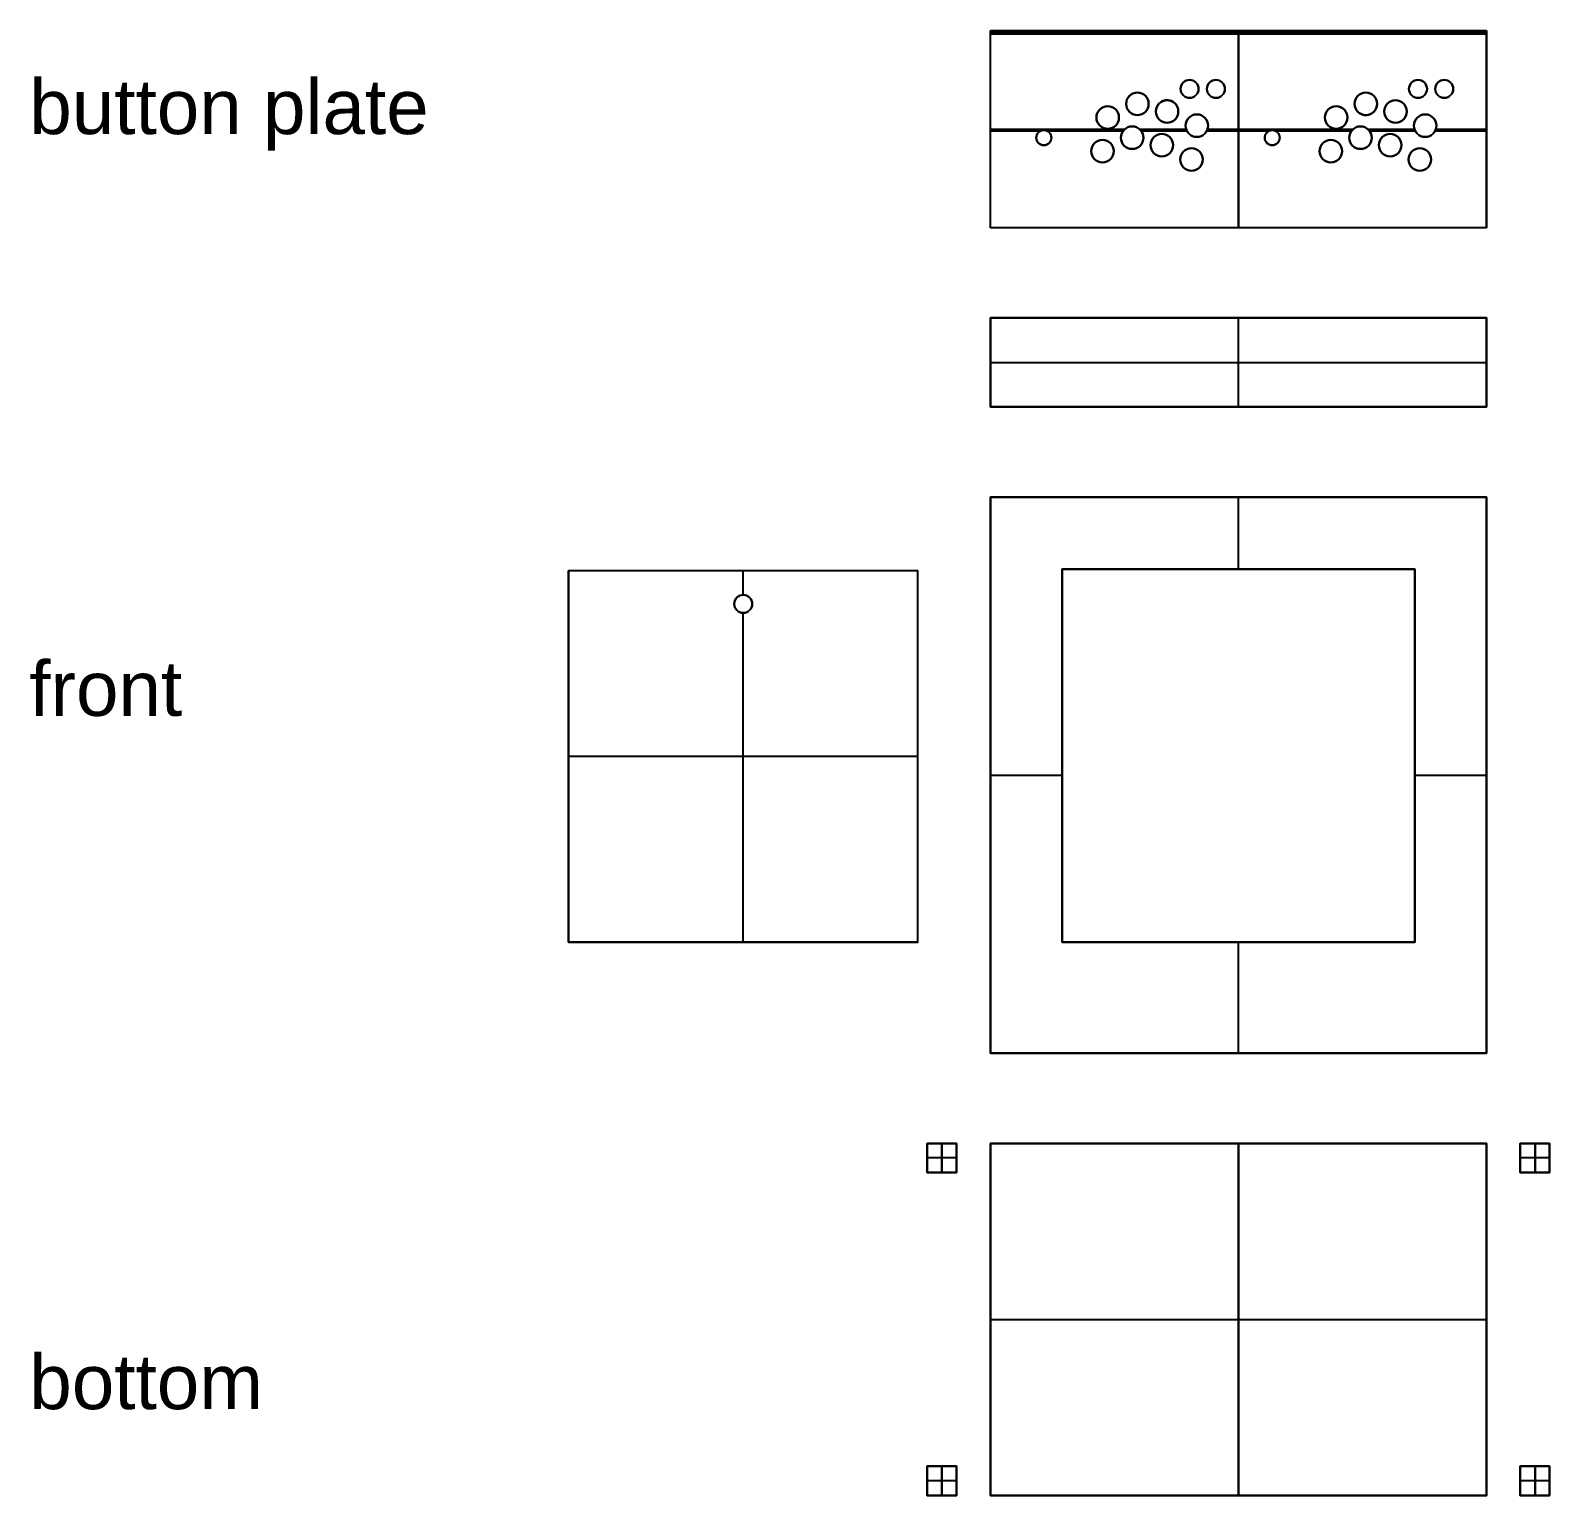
# Model space of a CAD drawing. Header units: inches. Extents: x -39 to 1364, y -34 to 172.
# Drawn here: x 412.6 to 508.1, y -2 to 90.1 of the extents above; entities that cross this region are included whole.
import ezdxf

# ---------------------------------------------------------------- set-up
doc = ezdxf.new("R2010")
doc.units = ezdxf.units.IN
doc.header["$MEASUREMENT"] = 0
doc.layers.get('0').update_dxf_attribs({"true_color": 0x000000})
doc.styles.add('Default', font='arial.ttf')

# ---------------------------------------------------------------- blocks, each defined once
blk = doc.blocks.new('Frontleftfoot')
at = {"color": 0, "linetype": 'ByBlock', "lineweight": -2}
for p, q in [((-1.49, -4.45, -9.21), (-1.49, -0.55, -9.21)), ((2.42, -0.55, -9.21), (-1.49, -0.55, -9.21)), ((0.46, -4.45, -7.26), (0.46, -0.55, -7.26)), ((0.46, -4.45, -11.16), (0.46, -0.55, -11.16)), ((0.46, -0.55, -11.16), (0.46, -0.55, -7.26)), ((2.42, -4.45, -9.21), (2.42, -0.55, -9.21)), ((2.42, -2.5, -7.26), (-1.49, -2.5, -7.26)), ((2.42, -2.5, -11.16), (-1.49, -2.5, -11.16)), ((-1.49, -2.5, -7.26), (-1.49, -2.5, -11.16)), ((2.42, -2.5, -11.16), (2.42, -2.5, -7.26)), ((2.42, -4.45, -9.21), (-1.49, -4.45, -9.21)), ((0.46, -4.45, -7.26), (0.46, -4.45, -11.16))]:
    blk.add_line(p, q, dxfattribs=at)
for points in [[(2.42, -0.55, -7.26), (-1.49, -0.55, -7.26)], [(-1.49, -0.55, -7.26), (-1.49, -4.45, -7.26)], [(2.42, -0.55, -11.16), (-1.49, -0.55, -11.16)], [(-1.49, -0.55, -11.16), (-1.49, -4.45, -11.16)], [(-1.49, -0.55, -11.16), (-1.49, -0.55, -7.26)], [(2.42, -4.45, -7.26), (2.42, -0.55, -7.26)], [(2.42, -4.45, -11.16), (2.42, -0.55, -11.16)], [(2.42, -0.55, -7.26), (2.42, -0.55, -11.16)], [(-1.49, -4.45, -7.26), (2.42, -4.45, -7.26)], [(-1.49, -4.45, -11.16), (2.42, -4.45, -11.16)], [(-1.49, -4.45, -11.16), (-1.49, -4.45, -7.26)], [(2.42, -4.45, -11.16), (2.42, -4.45, -7.26)]]:
    blk.add_open_spline(points, degree=1, dxfattribs=at)
blk = doc.blocks.new('Backleftfoot')
at = {"color": 0, "linetype": 'ByBlock', "lineweight": -2}
for p, q in [((-1.49, -4.45, -52.18), (-1.49, -0.55, -52.18)), ((2.42, -0.55, -52.18), (-1.49, -0.55, -52.18)), ((0.46, -4.45, -50.23), (0.46, -0.55, -50.23)), ((0.46, -4.45, -54.13), (0.46, -0.55, -54.13)), ((0.46, -0.55, -54.13), (0.46, -0.55, -50.23)), ((2.42, -4.45, -52.18), (2.42, -0.55, -52.18)), ((2.42, -2.5, -50.23), (-1.49, -2.5, -50.23)), ((2.42, -2.5, -54.13), (-1.49, -2.5, -54.13)), ((-1.49, -2.5, -50.23), (-1.49, -2.5, -54.13)), ((2.42, -2.5, -54.13), (2.42, -2.5, -50.23)), ((2.42, -4.45, -52.18), (-1.49, -4.45, -52.18)), ((0.46, -4.45, -50.23), (0.46, -4.45, -54.13))]:
    blk.add_line(p, q, dxfattribs=at)
for points in [[(2.42, -0.55, -50.23), (-1.49, -0.55, -50.23)], [(-1.49, -0.55, -50.23), (-1.49, -4.45, -50.23)], [(2.42, -0.55, -54.13), (-1.49, -0.55, -54.13)], [(-1.49, -0.55, -54.13), (-1.49, -4.45, -54.13)], [(-1.49, -0.55, -54.13), (-1.49, -0.55, -50.23)], [(2.42, -4.45, -50.23), (2.42, -0.55, -50.23)], [(2.42, -4.45, -54.13), (2.42, -0.55, -54.13)], [(2.42, -0.55, -50.23), (2.42, -0.55, -54.13)], [(-1.49, -4.45, -50.23), (2.42, -4.45, -50.23)], [(-1.49, -4.45, -54.13), (2.42, -4.45, -54.13)], [(-1.49, -4.45, -50.23), (-1.49, -4.45, -54.13)], [(2.42, -4.45, -54.13), (2.42, -4.45, -50.23)]]:
    blk.add_open_spline(points, degree=1, dxfattribs=at)
blk = doc.blocks.new('Frontrightfoot')
at = {"color": 0, "linetype": 'ByBlock', "lineweight": -2}
for p, q in [((60.62, -4.45, -9.21), (60.62, -0.55, -9.21)), ((64.53, -0.55, -9.21), (60.62, -0.55, -9.21)), ((62.58, -4.45, -7.26), (62.58, -0.55, -7.26)), ((62.58, -4.45, -11.16), (62.58, -0.55, -11.16)), ((62.58, -0.55, -11.16), (62.58, -0.55, -7.26)), ((64.53, -4.45, -9.21), (64.53, -0.55, -9.21)), ((64.53, -2.5, -7.26), (60.62, -2.5, -7.26)), ((64.53, -2.5, -11.16), (60.62, -2.5, -11.16)), ((60.62, -2.5, -7.26), (60.62, -2.5, -11.16)), ((64.53, -2.5, -11.16), (64.53, -2.5, -7.26)), ((64.53, -4.45, -9.21), (60.62, -4.45, -9.21)), ((62.58, -4.45, -7.26), (62.58, -4.45, -11.16))]:
    blk.add_line(p, q, dxfattribs=at)
for points in [[(64.53, -0.55, -7.26), (60.62, -0.55, -7.26)], [(60.62, -0.55, -7.26), (60.62, -4.45, -7.26)], [(64.53, -0.55, -11.16), (60.62, -0.55, -11.16)], [(60.62, -0.55, -11.16), (60.62, -4.45, -11.16)], [(60.62, -0.55, -11.16), (60.62, -0.55, -7.26)], [(64.53, -4.45, -7.26), (64.53, -0.55, -7.26)], [(64.53, -4.45, -11.16), (64.53, -0.55, -11.16)], [(64.53, -0.55, -7.26), (64.53, -0.55, -11.16)], [(60.62, -4.45, -7.26), (64.53, -4.45, -7.26)], [(60.62, -4.45, -11.16), (64.53, -4.45, -11.16)], [(60.62, -4.45, -11.16), (60.62, -4.45, -7.26)], [(64.53, -4.45, -11.16), (64.53, -4.45, -7.26)]]:
    blk.add_open_spline(points, degree=1, dxfattribs=at)
blk = doc.blocks.new('Backrightfoot')
at = {"color": 0, "linetype": 'ByBlock', "lineweight": -2}
for p, q in [((60.62, -4.45, -52.18), (60.62, -0.55, -52.18)), ((64.53, -0.55, -52.18), (60.62, -0.55, -52.18)), ((62.58, -4.45, -50.23), (62.58, -0.55, -50.23)), ((62.58, -4.45, -54.13), (62.58, -0.55, -54.13)), ((62.58, -0.55, -54.13), (62.58, -0.55, -50.23)), ((64.53, -4.45, -52.18), (64.53, -0.55, -52.18)), ((64.53, -2.5, -50.23), (60.62, -2.5, -50.23)), ((64.53, -2.5, -54.13), (60.62, -2.5, -54.13)), ((60.62, -2.5, -50.23), (60.62, -2.5, -54.13)), ((64.53, -2.5, -54.13), (64.53, -2.5, -50.23)), ((64.53, -4.45, -52.18), (60.62, -4.45, -52.18)), ((62.58, -4.45, -50.23), (62.58, -4.45, -54.13))]:
    blk.add_line(p, q, dxfattribs=at)
for points in [[(64.53, -0.55, -50.23), (60.62, -0.55, -50.23)], [(60.62, -0.55, -50.23), (60.62, -4.45, -50.23)], [(64.53, -0.55, -54.13), (60.62, -0.55, -54.13)], [(60.62, -0.55, -54.13), (60.62, -4.45, -54.13)], [(60.62, -0.55, -54.13), (60.62, -0.55, -50.23)], [(64.53, -4.45, -50.23), (64.53, -0.55, -50.23)], [(64.53, -4.45, -54.13), (64.53, -0.55, -54.13)], [(64.53, -0.55, -50.23), (64.53, -0.55, -54.13)], [(60.62, -4.45, -50.23), (64.53, -4.45, -50.23)], [(60.62, -4.45, -54.13), (64.53, -4.45, -54.13)], [(60.62, -4.45, -50.23), (60.62, -4.45, -54.13)], [(64.53, -4.45, -54.13), (64.53, -4.45, -50.23)]]:
    blk.add_open_spline(points, degree=1, dxfattribs=at)
blk = doc.blocks.new('Bottompanel')
at = {"color": 0, "linetype": 'ByBlock', "lineweight": -2}
for p, q in [((12.47, -2.9, -18.44), (12.47, -1.3, -18.44)), ((12.47, -1.3, -18.44), (78.48, -1.3, -18.44)), ((45.47, -2.9, 4.99), (45.47, -1.3, 4.99)), ((45.47, -2.9, -41.88), (45.47, -1.3, -41.88)), ((45.47, -1.3, -41.88), (45.47, -1.3, 4.99)), ((78.48, -2.9, -18.44), (78.48, -1.3, -18.44)), ((12.47, -2.1, 4.99), (78.48, -2.1, 4.99)), ((12.47, -2.1, -41.88), (12.47, -2.1, 4.99)), ((78.48, -2.1, -41.88), (12.47, -2.1, -41.88)), ((12.47, -2.9, -18.44), (78.48, -2.9, -18.44)), ((45.47, -2.9, 4.99), (45.47, -2.9, -41.88)), ((78.48, -2.1, 4.99), (78.48, -2.1, -41.88))]:
    blk.add_line(p, q, dxfattribs=at)
for points in [[(78.48, -1.3, 4.99), (12.47, -1.3, 4.99)], [(12.47, -1.3, 4.99), (12.47, -2.9, 4.99)], [(12.47, -1.3, 4.99), (12.47, -1.3, -41.88)], [(12.47, -1.3, -41.88), (12.47, -2.9, -41.88)], [(12.47, -1.3, -41.88), (78.48, -1.3, -41.88)], [(78.48, -2.9, -41.88), (78.48, -1.3, -41.88)], [(78.48, -1.3, -41.88), (78.48, -1.3, 4.99)], [(78.48, -1.3, 4.99), (78.48, -2.9, 4.99)], [(12.47, -2.9, 4.99), (78.48, -2.9, 4.99)], [(12.47, -2.9, -41.88), (12.47, -2.9, 4.99)], [(78.48, -2.9, -41.88), (12.47, -2.9, -41.88)], [(78.48, -2.9, 4.99), (78.48, -2.9, -41.88)]]:
    blk.add_open_spline(points, degree=1, dxfattribs=at)
blk = doc.blocks.new('Frontpanelhatch')
at = {"color": 0, "linetype": 'ByBlock', "lineweight": -2}
for p, q in [((-1.28, 72.92, -5.88), (-1.28, -1.05, -5.88)), ((64.73, 72.92, -5.88), (-1.28, 72.92, -5.88)), ((31.73, 72.92, -6.68), (31.73, 72.92, -5.08)), ((31.73, 63.32, -5.08), (31.73, 72.92, -5.08)), ((31.73, 63.32, -6.68), (31.73, 72.92, -6.68)), ((64.73, -1.05, -5.88), (64.73, 72.92, -5.88)), ((8.28, 13.72, -5.88), (8.28, 63.32, -5.88)), ((55.18, 63.32, -5.88), (8.28, 63.32, -5.88)), ((31.73, 63.32, -6.68), (31.73, 63.32, -5.08)), ((55.18, 13.72, -5.88), (55.18, 63.32, -5.88)), ((8.28, 38.52, -5.08), (8.28, 38.52, -6.68)), ((55.18, 38.52, -6.68), (55.18, 38.52, -5.08)), ((-1.28, 35.93, -6.68), (-1.28, 35.93, -5.08)), ((-1.28, 35.93, -5.08), (8.28, 35.93, -5.08)), ((-1.28, 35.93, -6.68), (8.28, 35.93, -6.68)), ((55.18, 35.93, -5.08), (64.73, 35.93, -5.08)), ((55.18, 35.93, -6.68), (64.73, 35.93, -6.68)), ((64.73, 35.93, -6.68), (64.73, 35.93, -5.08)), ((55.18, 13.72, -5.88), (8.28, 13.72, -5.88)), ((31.73, 13.72, -5.08), (31.73, 13.72, -6.68)), ((31.73, -1.05, -5.08), (31.73, 13.72, -5.08)), ((31.73, -1.05, -6.68), (31.73, 13.72, -6.68)), ((-1.28, -1.05, -5.88), (64.73, -1.05, -5.88)), ((31.73, -1.05, -6.68), (31.73, -1.05, -5.08))]:
    blk.add_line(p, q, dxfattribs=at)
for points in [[(-1.28, 72.92, -6.68), (-1.28, -1.05, -6.68)], [(-1.28, -1.05, -5.08), (-1.28, 72.92, -5.08)], [(-1.28, 72.92, -5.08), (-1.28, 72.92, -6.68)], [(64.73, 72.92, -6.68), (-1.28, 72.92, -6.68)], [(-1.28, 72.92, -5.08), (64.73, 72.92, -5.08)], [(64.73, -1.05, -6.68), (64.73, 72.92, -6.68)], [(64.73, 72.92, -6.68), (64.73, 72.92, -5.08)], [(64.73, 72.92, -5.08), (64.73, -1.05, -5.08)], [(8.28, 63.32, -6.68), (8.28, 63.32, -5.08)], [(8.28, 63.32, -5.08), (8.28, 13.72, -5.08)], [(8.28, 13.72, -6.68), (8.28, 63.32, -6.68)], [(55.18, 63.32, -5.08), (8.28, 63.32, -5.08)], [(8.28, 63.32, -6.68), (55.18, 63.32, -6.68)], [(55.18, 13.72, -5.08), (55.18, 63.32, -5.08)], [(55.18, 63.32, -5.08), (55.18, 63.32, -6.68)], [(55.18, 63.32, -6.68), (55.18, 13.72, -6.68)], [(8.28, 13.72, -6.68), (8.28, 13.72, -5.08)], [(8.28, 13.72, -5.08), (55.18, 13.72, -5.08)], [(55.18, 13.72, -6.68), (8.28, 13.72, -6.68)], [(55.18, 13.72, -6.68), (55.18, 13.72, -5.08)], [(-1.28, -1.05, -6.68), (64.73, -1.05, -6.68)], [(64.73, -1.05, -5.08), (-1.28, -1.05, -5.08)], [(-1.28, -1.05, -5.08), (-1.28, -1.05, -6.68)], [(64.73, -1.05, -5.08), (64.73, -1.05, -6.68)]]:
    blk.add_open_spline(points, degree=1, dxfattribs=at)
blk = doc.blocks.new('Frontpanelbelowbuttonpanel')
at = {"color": 0, "linetype": 'ByBlock', "lineweight": -2}
for p, q in [((64.53, 88.08, 2.42), (-1.49, 88.08, 2.42)), ((-1.49, 88.08, 2.42), (-1.49, 76.23, 2.42)), ((31.52, 88.08, 1.62), (31.52, 88.08, 3.22)), ((31.52, 76.23, 3.22), (31.52, 88.08, 3.22)), ((31.52, 76.23, 1.62), (31.52, 88.08, 1.62)), ((64.53, 76.23, 2.42), (64.53, 88.08, 2.42)), ((-1.49, 82.15, 1.62), (-1.49, 82.15, 3.22)), ((-1.49, 82.15, 3.22), (64.53, 82.15, 3.22)), ((-1.49, 82.15, 1.62), (64.53, 82.15, 1.62)), ((64.53, 82.15, 1.62), (64.53, 82.15, 3.22)), ((-1.49, 76.23, 2.42), (64.53, 76.23, 2.42)), ((31.52, 76.23, 1.62), (31.52, 76.23, 3.22))]:
    blk.add_line(p, q, dxfattribs=at)
for points in [[(-1.49, 88.08, 1.62), (-1.49, 76.23, 1.62)], [(-1.49, 76.23, 3.22), (-1.49, 88.08, 3.22)], [(-1.49, 88.08, 3.22), (-1.49, 88.08, 1.62)], [(64.53, 88.08, 1.62), (-1.49, 88.08, 1.62)], [(-1.49, 88.08, 3.22), (64.53, 88.08, 3.22)], [(64.53, 76.23, 1.62), (64.53, 88.08, 1.62)], [(64.53, 88.08, 1.62), (64.53, 88.08, 3.22)], [(64.53, 88.08, 3.22), (64.53, 76.23, 3.22)], [(-1.49, 76.23, 1.62), (64.53, 76.23, 1.62)], [(64.53, 76.23, 3.22), (-1.49, 76.23, 3.22)], [(-1.49, 76.23, 3.22), (-1.49, 76.23, 1.62)], [(64.53, 76.23, 3.22), (64.53, 76.23, 1.62)]]:
    blk.add_open_spline(points, degree=1, dxfattribs=at)
blk = doc.blocks.new('Buttonpanel')
at = {"color": 0, "linetype": 'ByBlock', "lineweight": -2}
for p, q in [((-1.49, 96.06, -21.57), (64.53, 96.06, -21.57)), ((-1.49, 88.73, 3.39), (-1.49, 95.52, -21.96)), ((-1.49, 95.35, -22.01), (64.53, 95.35, -22.01)), ((31.52, 95.88, -21.87), (31.52, 96.23, -21.26)), ((31.52, 96.23, -21.26), (31.52, 89.56, 3.62)), ((31.52, 95.88, -21.87), (31.52, 94.81, -22.15)), ((64.53, 95.52, -21.96), (64.53, 88.73, 3.39)), ((12.61, 91.81, -10.97), (12.61, 93.36, -10.55)), ((14.11, 92.2, -12.42), (14.11, 93.75, -12)), ((15.61, 91.81, -10.97), (15.61, 93.36, -10.55)), ((16.56, 92.28, -12.71), (16.56, 93.82, -12.29)), ((17.36, 91.5, -9.81), (17.36, 93.05, -9.39)), ((18.06, 92.67, -14.16), (18.06, 94.21, -13.74)), ((18.06, 91.89, -11.26), (18.06, 93.44, -10.84)), ((19.56, 92.28, -12.71), (19.56, 93.82, -12.29)), ((20.51, 92.02, -11.74), (20.51, 93.57, -11.33)), ((22.01, 92.41, -13.19), (22.01, 93.95, -12.78)), ((22.01, 91.63, -10.29), (22.01, 93.18, -9.88)), ((23.51, 92.02, -11.74), (23.51, 93.57, -11.33)), ((23.81, 92.8, -14.64), (23.81, 94.34, -14.22)), ((24.46, 91.53, -9.91), (24.46, 93.07, -9.49)), ((25.01, 93.11, -15.8), (25.01, 94.65, -15.38)), ((25.01, 92.49, -13.48), (25.01, 94.03, -13.07)), ((25.96, 91.92, -11.35), (25.96, 93.46, -10.94)), ((26.21, 92.8, -14.64), (26.21, 94.34, -14.22)), ((27.31, 92.8, -14.64), (27.31, 94.34, -14.22)), ((27.46, 91.53, -9.91), (27.46, 93.07, -9.49)), ((28.51, 93.11, -15.8), (28.51, 94.65, -15.38)), ((28.51, 92.49, -13.48), (28.51, 94.03, -13.07)), ((29.71, 92.8, -14.64), (29.71, 94.34, -14.22)), ((31.52, 88.02, 3.2), (31.52, 94.81, -22.15)), ((43.01, 91.81, -10.97), (43.01, 93.36, -10.55)), ((44.51, 92.2, -12.42), (44.51, 93.75, -12)), ((46.01, 91.81, -10.97), (46.01, 93.36, -10.55)), ((46.96, 92.28, -12.71), (46.96, 93.82, -12.29)), ((47.76, 91.5, -9.81), (47.76, 93.05, -9.39)), ((48.46, 92.67, -14.16), (48.46, 94.21, -13.74)), ((48.46, 91.89, -11.26), (48.46, 93.44, -10.84)), ((49.96, 92.28, -12.71), (49.96, 93.82, -12.29)), ((50.91, 92.02, -11.74), (50.91, 93.57, -11.33)), ((52.41, 92.41, -13.19), (52.41, 93.95, -12.78)), ((52.41, 91.63, -10.29), (52.41, 93.18, -9.88)), ((53.91, 92.02, -11.74), (53.91, 93.57, -11.33)), ((54.21, 92.8, -14.64), (54.21, 94.34, -14.22)), ((54.86, 91.53, -9.91), (54.86, 93.07, -9.49)), ((55.41, 93.11, -15.8), (55.41, 94.65, -15.38)), ((55.41, 92.49, -13.48), (55.41, 94.03, -13.07)), ((56.36, 91.92, -11.35), (56.36, 93.46, -10.94)), ((56.61, 92.8, -14.64), (56.61, 94.34, -14.22)), ((57.71, 92.8, -14.64), (57.71, 94.34, -14.22)), ((57.86, 91.53, -9.91), (57.86, 93.07, -9.49)), ((58.91, 93.11, -15.8), (58.91, 94.65, -15.38)), ((58.91, 92.49, -13.48), (58.91, 94.03, -13.07)), ((60.11, 92.8, -14.64), (60.11, 94.34, -14.22)), ((-1.49, 92.96, -9.05), (-1.49, 91.41, -9.46)), ((-1.49, 92.9, -8.82), (5.2, 92.9, -8.82)), ((-1.49, 91.41, -9.48), (16.4, 91.41, -9.48)), ((4.61, 91.11, -8.36), (4.61, 92.66, -7.95)), ((5.61, 91.37, -9.33), (5.61, 92.92, -8.91)), ((5.61, 90.86, -7.39), (5.61, 92.4, -6.98)), ((6.03, 92.9, -8.82), (16.17, 92.9, -8.82)), ((6.61, 91.11, -8.36), (6.61, 92.66, -7.95)), ((11.91, 90.65, -6.62), (11.91, 92.19, -6.21)), ((13.41, 91.04, -8.07), (13.41, 92.58, -7.66)), ((13.41, 90.26, -5.17), (13.41, 91.81, -4.76)), ((14.11, 91.43, -9.52), (14.11, 92.97, -9.1)), ((14.91, 90.65, -6.62), (14.91, 92.19, -6.21)), ((15.86, 91.11, -8.36), (15.86, 92.66, -7.95)), ((17.36, 90.73, -6.91), (17.36, 92.27, -6.5)), ((18.31, 91.41, -9.48), (24.53, 91.41, -9.48)), ((18.55, 92.9, -8.82), (24.63, 92.9, -8.82)), ((18.86, 91.11, -8.36), (18.86, 92.66, -7.95)), ((19.81, 90.86, -7.39), (19.81, 92.4, -6.98)), ((21.31, 91.24, -8.84), (21.31, 92.79, -8.43)), ((21.31, 90.47, -5.94), (21.31, 92.01, -5.53)), ((22.81, 90.86, -7.39), (22.81, 92.4, -6.98)), ((23.76, 90.36, -5.56), (23.76, 91.91, -5.14)), ((25.26, 90.75, -7.01), (25.26, 92.3, -6.59)), ((25.26, 89.98, -4.11), (25.26, 91.52, -3.7)), ((25.96, 91.14, -8.46), (25.96, 92.69, -8.04)), ((26.76, 90.36, -5.56), (26.76, 91.91, -5.14)), ((27.29, 92.9, -8.82), (35.6, 92.9, -8.82)), ((27.39, 91.41, -9.48), (46.8, 91.41, -9.48)), ((35.01, 91.11, -8.36), (35.01, 92.66, -7.95)), ((36.01, 91.37, -9.33), (36.01, 92.92, -8.91)), ((36.01, 90.86, -7.39), (36.01, 92.4, -6.98)), ((36.43, 92.9, -8.82), (46.57, 92.9, -8.82)), ((37.01, 91.11, -8.36), (37.01, 92.66, -7.95)), ((42.31, 90.65, -6.62), (42.31, 92.19, -6.21)), ((43.81, 91.04, -8.07), (43.81, 92.58, -7.66)), ((43.81, 90.26, -5.17), (43.81, 91.81, -4.76)), ((44.51, 91.43, -9.52), (44.51, 92.97, -9.1)), ((45.31, 90.65, -6.62), (45.31, 92.19, -6.21)), ((46.26, 91.11, -8.36), (46.26, 92.66, -7.95)), ((47.76, 90.73, -6.91), (47.76, 92.27, -6.5)), ((48.71, 91.41, -9.48), (54.93, 91.41, -9.48)), ((48.95, 92.9, -8.82), (55.03, 92.9, -8.82)), ((49.26, 91.11, -8.36), (49.26, 92.66, -7.95)), ((50.21, 90.86, -7.39), (50.21, 92.4, -6.98)), ((51.71, 91.24, -8.84), (51.71, 92.79, -8.43)), ((51.71, 90.47, -5.94), (51.71, 92.01, -5.53)), ((53.21, 90.86, -7.39), (53.21, 92.4, -6.98)), ((54.16, 90.36, -5.56), (54.16, 91.91, -5.14)), ((55.66, 90.75, -7.01), (55.66, 92.3, -6.59)), ((55.66, 89.98, -4.11), (55.66, 91.52, -3.7)), ((56.36, 91.14, -8.46), (56.36, 92.69, -8.04)), ((57.16, 90.36, -5.56), (57.16, 91.91, -5.14)), ((57.69, 92.9, -8.82), (64.53, 92.9, -8.82)), ((57.79, 91.41, -9.48), (64.53, 91.41, -9.48)), ((64.53, 92.96, -9.05), (64.53, 91.41, -9.46)), ((31.52, 89.56, 3.62), (31.52, 88.02, 3.2)), ((64.53, 88.79, 3.41), (-1.49, 88.79, 3.41))]:
    blk.add_line(p, q, dxfattribs=at)
at = {"color": 0, "linetype": 'ByBlock', "lineweight": -2, "extrusion": (0, 0.965926, 0.258819)}
for centre, radius in [((-18.06, -36.16, 86.65), 1.5), ((-22.01, -35.16, 86.65), 1.5), ((-25.01, -38.16, 86.65), 1.2), ((-28.51, -38.16, 86.65), 1.2), ((-48.46, -36.16, 86.65), 1.5), ((-52.41, -35.16, 86.65), 1.5), ((-55.41, -38.16, 86.65), 1.2), ((-58.91, -38.16, 86.65), 1.2), ((-5.61, -31.66, 86.65), 1), ((-13.41, -29.86, 86.65), 1.5), ((-14.11, -34.36, 86.65), 1.5), ((-17.36, -31.66, 86.65), 1.5), ((-21.31, -30.66, 86.65), 1.5), ((-25.26, -28.76, 86.65), 1.5), ((-25.96, -33.26, 86.65), 1.5), ((-36.01, -31.66, 86.65), 1), ((-43.81, -29.86, 86.65), 1.5), ((-44.51, -34.36, 86.65), 1.5), ((-47.76, -31.66, 86.65), 1.5), ((-51.71, -30.66, 86.65), 1.5), ((-55.66, -28.76, 86.65), 1.5), ((-56.36, -33.26, 86.65), 1.5)]:
    blk.add_circle(centre, radius, dxfattribs=at)
for centre, radius, start, end in [((-14.11, -34.36, 87.45), 1.5, 180, 0), ((-17.36, -31.66, 87.45), 1.5, 180, 0), ((-18.06, -36.16, 87.45), 1.5, 180, 0), ((-25.96, -33.26, 87.45), 1.5, 180, 0), ((-28.51, -38.16, 87.45), 1.2, 180, 360), ((-28.51, -38.16, 85.85), 1.2, 180, 360), ((-44.51, -34.36, 87.45), 1.5, 180, 360), ((-44.51, -34.36, 87.45), 1.5, 360, 180), ((-47.76, -31.66, 87.45), 1.5, 180, 360), ((-48.46, -36.16, 87.45), 1.5, 180, 360), ((-55.41, -38.16, 87.45), 1.2, 180, 0), ((-55.41, -38.16, 85.85), 1.2, 180, 0), ((-56.36, -33.26, 87.45), 1.5, 180, 0), ((-58.91, -38.16, 87.45), 1.2, 180, 360), ((-58.91, -38.16, 85.85), 1.2, 180, 0), ((-5.61, -31.66, 85.85), 1, 180, 0), ((-13.41, -29.86, 87.45), 1.5, 180, 0), ((-14.11, -34.36, 85.85), 1.5, 180, 0), ((-17.36, -31.66, 85.85), 1.5, 180, 360), ((-18.06, -36.16, 85.85), 1.5, 180, 0), ((-21.31, -30.66, 87.45), 1.5, 180, 360), ((-21.31, -30.66, 85.85), 1.5, 180, 360), ((-22.01, -35.16, 85.85), 1.5, 180, 0), ((-22.01, -35.16, 85.85), 1.5, 0, 180), ((-25.26, -28.76, 87.45), 1.5, 180, 0), ((-36.01, -31.66, 85.85), 1, 180, 0), ((-43.81, -29.86, 87.45), 1.5, 180, 360), ((-43.81, -29.86, 85.85), 1.5, 180, 0), ((-44.51, -34.36, 85.85), 1.5, 180, 360), ((-47.76, -31.66, 85.85), 1.5, 180, 0), ((-47.76, -31.66, 85.85), 1.5, 0, 180), ((-48.46, -36.16, 85.85), 1.5, 180, 0), ((-48.46, -36.16, 85.85), 1.5, 0, 180), ((-51.71, -30.66, 87.45), 1.5, 180, 0), ((-51.71, -30.66, 85.85), 1.5, 180, 0), ((-52.41, -35.16, 85.85), 1.5, 180, 0), ((-52.41, -35.16, 85.85), 1.5, 0, 180), ((-55.66, -28.76, 87.45), 1.5, 180, 360), ((-56.36, -33.26, 85.85), 1.5, 180, 0), ((-56.36, -33.26, 85.85), 1.5, 0, 180), ((-58.91, -38.16, 85.85), 1.2, 0, 180), ((-25.26, -28.76, 85.85), 1.5, 180, 0), ((-25.26, -28.76, 85.85), 1.5, 0, 180), ((-55.66, -28.76, 85.85), 1.5, 180, 0)]:
    blk.add_arc(centre, radius, start, end, dxfattribs=at)
at = {"color": 0, "linetype": 'ByBlock', "lineweight": -2, "extrusion": (-9.1951e-16, 0.965926, 0.258819)}
blk.add_arc((-14.11, -34.36, 87.45), 1.5, 360, 180, dxfattribs=at)
at = {"color": 0, "linetype": 'ByBlock', "lineweight": -2, "extrusion": (3.65603e-15, 0.965926, 0.258819)}
blk.add_arc((-18.06, -36.16, 87.45), 1.5, 0, 180, dxfattribs=at)
at = {"color": 0, "linetype": 'ByBlock', "lineweight": -2, "extrusion": (4.57554e-15, 0.965926, 0.258819)}
for centre, start, end in [((-22.01, -35.16, 87.45), 180, 0), ((-56.36, -33.26, 87.45), 0, 180), ((-18.06, -36.16, 85.85), 0, 180)]:
    blk.add_arc(centre, 1.5, start, end, dxfattribs=at)
at = {"color": 0, "linetype": 'ByBlock', "lineweight": -2, "extrusion": (-4.88205e-15, 0.965926, 0.258819)}
blk.add_arc((-22.01, -35.16, 87.45), 1.5, 0, 180, dxfattribs=at)
at = {"color": 0, "linetype": 'ByBlock', "lineweight": -2, "extrusion": (1.1822e-14, 0.965926, 0.258819)}
blk.add_arc((-25.01, -38.16, 87.45), 1.2, 180, 0, dxfattribs=at)
at = {"color": 0, "linetype": 'ByBlock', "lineweight": -2, "extrusion": (5.71943e-15, 0.965926, 0.258819)}
blk.add_arc((-25.01, -38.16, 87.45), 1.2, 0, 180, dxfattribs=at)
at = {"color": 0, "linetype": 'ByBlock', "lineweight": -2, "extrusion": (6.29412e-15, 0.965926, 0.258819)}
for centre, start, end in [((-25.01, -38.16, 85.85), 180, 0), ((-55.41, -38.16, 87.45), 0, 180)]:
    blk.add_arc(centre, 1.2, start, end, dxfattribs=at)
at = {"color": 0, "linetype": 'ByBlock', "lineweight": -2, "extrusion": (4.26904e-15, 0.965926, 0.258819)}
for centre, start in [((-25.96, -33.26, 87.45), 0), ((-48.46, -36.16, 87.45), 360)]:
    blk.add_arc(centre, 1.5, start, 180, dxfattribs=at)
at = {"color": 0, "linetype": 'ByBlock', "lineweight": -2, "extrusion": (3.99535e-15, 0.965926, 0.258819)}
blk.add_arc((-28.51, -38.16, 87.45), 1.2, 0, 180, dxfattribs=at)
at = {"color": 0, "linetype": 'ByBlock', "lineweight": -2, "extrusion": (5.18855e-15, 0.965926, 0.258819)}
for centre, start, end in [((-52.41, -35.16, 87.45), 180, 0), ((-51.71, -30.66, 85.85), 0, 180)]:
    blk.add_arc(centre, 1.5, start, end, dxfattribs=at)
at = {"color": 0, "linetype": 'ByBlock', "lineweight": -2, "extrusion": (-4.26904e-15, 0.965926, 0.258819)}
blk.add_arc((-52.41, -35.16, 87.45), 1.5, 0, 180, dxfattribs=at)
at = {"color": 0, "linetype": 'ByBlock', "lineweight": -2, "extrusion": (5.14474e-15, 0.965926, 0.258819)}
blk.add_arc((-58.91, -38.16, 87.45), 1.2, 360, 180, dxfattribs=at)
at = {"color": 0, "linetype": 'ByBlock', "lineweight": -2, "extrusion": (-7.55295e-15, -0.965926, -0.258819)}
blk.add_arc((5.61, -31.66, -87.45), 1, 180, 360, dxfattribs=at)
at = {"color": 0, "linetype": 'ByBlock', "lineweight": -2, "extrusion": (0, -0.965926, -0.258819)}
for centre, start in [((5.61, -31.66, -87.45), 360), ((36.01, -31.66, -87.45), 0)]:
    blk.add_arc(centre, 1, start, 180, dxfattribs=at)
at = {"color": 0, "linetype": 'ByBlock', "lineweight": -2, "extrusion": (9.1951e-16, 0.965926, 0.258819)}
blk.add_arc((-5.61, -31.66, 85.85), 1, 0, 180, dxfattribs=at)
at = {"color": 0, "linetype": 'ByBlock', "lineweight": -2, "extrusion": (4.7288e-15, 0.965926, 0.258819)}
for centre in [(-13.41, -29.86, 87.45), (-43.81, -29.86, 87.45), (-44.51, -34.36, 85.85)]:
    blk.add_arc(centre, 1.5, 0, 180, dxfattribs=at)
at = {"color": 0, "linetype": 'ByBlock', "lineweight": -2, "extrusion": (4.95867e-15, 0.965926, 0.258819)}
for start, end in [(180, 0), (0, 180)]:
    blk.add_arc((-13.41, -29.86, 85.85), 1.5, start, end, dxfattribs=at)
at = {"color": 0, "linetype": 'ByBlock', "lineweight": -2, "extrusion": (1.53252e-16, 0.965926, 0.258819)}
for centre in [(-14.11, -34.36, 85.85), (-25.96, -33.26, 85.85)]:
    blk.add_arc(centre, 1.5, 0, 180, dxfattribs=at)
at = {"color": 0, "linetype": 'ByBlock', "lineweight": -2, "extrusion": (7.66258e-17, 0.965926, 0.258819)}
blk.add_arc((-17.36, -31.66, 87.45), 1.5, 360, 180, dxfattribs=at)
at = {"color": 0, "linetype": 'ByBlock', "lineweight": -2, "extrusion": (4.59755e-16, 0.965926, 0.258819)}
for centre in [(-17.36, -31.66, 85.85), (-51.71, -30.66, 87.45)]:
    blk.add_arc(centre, 1.5, 0, 180, dxfattribs=at)
at = {"color": 0, "linetype": 'ByBlock', "lineweight": -2, "extrusion": (5.41843e-15, 0.965926, 0.258819)}
blk.add_arc((-21.31, -30.66, 87.45), 1.5, 360, 180, dxfattribs=at)
at = {"color": 0, "linetype": 'ByBlock', "lineweight": -2, "extrusion": (-1.53252e-16, 0.965926, 0.258819)}
for centre, start, end in [((-25.26, -28.76, 87.45), 0, 180), ((-25.96, -33.26, 85.85), 180, 0)]:
    blk.add_arc(centre, 1.5, start, end, dxfattribs=at)
at = {"color": 0, "linetype": 'ByBlock', "lineweight": -2, "extrusion": (6.10256e-15, 0.965926, 0.258819)}
blk.add_arc((-25.01, -38.16, 85.85), 1.2, 0, 180, dxfattribs=at)
at = {"color": 0, "linetype": 'ByBlock', "lineweight": -2, "extrusion": (-1.53252e-15, 0.965926, 0.258819)}
blk.add_arc((-28.51, -38.16, 85.85), 1.2, 360, 180, dxfattribs=at)
at = {"color": 0, "linetype": 'ByBlock', "lineweight": -2, "extrusion": (-6.63344e-15, -0.965926, -0.258819)}
blk.add_arc((36.01, -31.66, -87.45), 1, 180, 0, dxfattribs=at)
at = {"color": 0, "linetype": 'ByBlock', "lineweight": -2, "extrusion": (6.86332e-15, 0.965926, 0.258819)}
blk.add_arc((-36.01, -31.66, 85.85), 1, 0, 180, dxfattribs=at)
at = {"color": 0, "linetype": 'ByBlock', "lineweight": -2, "extrusion": (-2.29877e-16, 0.965926, 0.258819)}
blk.add_arc((-47.76, -31.66, 87.45), 1.5, 0, 180, dxfattribs=at)
at = {"color": 0, "linetype": 'ByBlock', "lineweight": -2, "extrusion": (5.0353e-15, 0.965926, 0.258819)}
blk.add_arc((-55.66, -28.76, 87.45), 1.5, 360, 180, dxfattribs=at)
at = {"color": 0, "linetype": 'ByBlock', "lineweight": -2, "extrusion": (6.48569e-15, 0.965926, 0.258819)}
blk.add_arc((-55.41, -38.16, 85.85), 1.2, 0, 180, dxfattribs=at)
at = {"color": 0, "linetype": 'ByBlock', "lineweight": -2, "extrusion": (5.49505e-15, 0.965926, 0.258819)}
blk.add_arc((-21.31, -30.66, 85.85), 1.5, 0, 180, dxfattribs=at)
at = {"color": 0, "linetype": 'ByBlock', "lineweight": -2, "extrusion": (4.88205e-15, 0.965926, 0.258819)}
blk.add_arc((-43.81, -29.86, 85.85), 1.5, 360, 180, dxfattribs=at)
at = {"color": 0, "linetype": 'ByBlock', "lineweight": -2, "extrusion": (6.13007e-16, 0.965926, 0.258819)}
blk.add_arc((-55.66, -28.76, 85.85), 1.5, 0, 180, dxfattribs=at)
at = {"color": 0, "linetype": 'ByBlock', "lineweight": -2}
for points in [[(-1.49, 96.23, -21.26), (-1.49, 95.88, -21.87)], [(64.53, 96.23, -21.26), (-1.49, 96.23, -21.26)], [(-1.49, 89.56, 3.62), (-1.49, 96.23, -21.26)], [(-1.49, 95.88, -21.87), (64.53, 95.88, -21.87)], [(-1.49, 94.81, -22.15), (-1.49, 95.88, -21.87)], [(64.53, 95.88, -21.87), (64.53, 96.23, -21.26)], [(64.53, 96.23, -21.26), (64.53, 89.56, 3.62)], [(64.53, 94.81, -22.15), (64.53, 95.88, -21.87)], [(-1.49, 88.02, 3.2), (-1.49, 94.81, -22.15)], [(-1.49, 94.81, -22.15), (64.53, 94.81, -22.15)], [(64.53, 88.02, 3.2), (64.53, 94.81, -22.15)], [(64.53, 89.56, 3.62), (-1.49, 89.56, 3.62)], [(-1.49, 88.02, 3.2), (-1.49, 89.56, 3.62)], [(64.53, 89.56, 3.62), (64.53, 88.02, 3.2)], [(64.53, 88.02, 3.2), (-1.49, 88.02, 3.2)]]:
    blk.add_open_spline(points, degree=1, dxfattribs=at)
blk = doc.blocks.new('Frontpanelhatchdoor')
at = {"color": 0, "linetype": 'ByBlock', "lineweight": -2}
for p, q in [((8.27, 13.72, -6.46), (8.27, 63.12, -6.46)), ((54.77, 63.12, -6.46), (8.27, 63.12, -6.46)), ((31.52, 59.92, -5.66), (31.52, 63.12, -5.66)), ((31.52, 59.92, -7.26), (31.52, 63.12, -7.26)), ((31.52, 63.12, -7.26), (31.52, 63.12, -5.66)), ((54.77, 13.72, -6.46), (54.77, 63.12, -6.46)), ((30.32, 58.72, -7.26), (30.32, 58.72, -5.66)), ((31.52, 59.92, -7.26), (31.52, 59.92, -5.66)), ((32.72, 58.72, -7.26), (32.72, 58.72, -5.66)), ((31.52, 57.52, -7.26), (31.52, 57.52, -5.66)), ((31.52, 13.72, -5.66), (31.52, 57.52, -5.66)), ((31.52, 13.72, -7.26), (31.52, 57.52, -7.26)), ((54.77, 38.42, -5.66), (8.27, 38.42, -5.66)), ((54.77, 38.42, -7.26), (8.27, 38.42, -7.26)), ((8.27, 38.42, -5.66), (8.27, 38.42, -7.26)), ((54.77, 38.42, -7.26), (54.77, 38.42, -5.66)), ((54.77, 13.72, -6.46), (8.27, 13.72, -6.46)), ((31.52, 13.72, -5.66), (31.52, 13.72, -7.26))]:
    blk.add_line(p, q, dxfattribs=at)
for centre in [(31.52, 58.72, -7.26), (31.52, 58.72, -6.46)]:
    blk.add_circle(centre, 1.2, dxfattribs=at)
at = {"color": 0, "linetype": 'ByBlock', "lineweight": -2, "extrusion": (0, 0, -1)}
blk.add_circle((-31.52, 58.72, 5.66), 1.2, dxfattribs=at)
at = {"color": 0, "linetype": 'ByBlock', "lineweight": -2}
for points in [[(54.77, 63.12, -5.66), (8.27, 63.12, -5.66)], [(8.27, 63.12, -5.66), (8.27, 13.72, -5.66)], [(54.77, 63.12, -7.26), (8.27, 63.12, -7.26)], [(8.27, 63.12, -7.26), (8.27, 13.72, -7.26)], [(8.27, 63.12, -5.66), (8.27, 63.12, -7.26)], [(54.77, 13.72, -5.66), (54.77, 63.12, -5.66)], [(54.77, 13.72, -7.26), (54.77, 63.12, -7.26)], [(54.77, 63.12, -5.66), (54.77, 63.12, -7.26)], [(8.27, 13.72, -5.66), (54.77, 13.72, -5.66)], [(8.27, 13.72, -7.26), (54.77, 13.72, -7.26)], [(8.27, 13.72, -7.26), (8.27, 13.72, -5.66)], [(54.77, 13.72, -7.26), (54.77, 13.72, -5.66)]]:
    blk.add_open_spline(points, degree=1, dxfattribs=at)

msp = doc.modelspace()

# ---------------------------------------------------------------- block references
at = {"extrusion": (0, -0.965926, 0.258819), "xscale": 0.4724409448818898, "yscale": 0.4724409448818898, "zscale": 0.4724409448818898}
msp.add_blockref('Buttonpanel', (473.646, -46.902, -83.39), dxfattribs=at)
at = {"xscale": 0.4724409448818898, "yscale": 0.4724409448818898, "zscale": 0.4724409448818898}
for name, p in [('Frontpanelbelowbuttonpanel', (473.646, 30.428, -27.094)), ('Frontpanelhatch', (473.547, 26.32, -23.176)), ('Frontpanelhatchdoor', (442.502, 26.32, -22.902))]:
    msp.add_blockref(name, p, dxfattribs=at)
at = {"extrusion": (0, 1, -9.4369e-16), "xscale": 0.4724409448818898, "yscale": 0.4724409448818898, "zscale": 0.4724409448818898, "rotation": 180}
for name, p in [('Frontleftfoot', (-469.654, -25.836, 23.581)), ('Backleftfoot', (-469.654, -25.836, 23.581)), ('Frontrightfoot', (-477.617, -25.836, 23.581)), ('Backrightfoot', (-477.617, -25.836, 23.581))]:
    msp.add_blockref(name, p, dxfattribs=at)
at = {"extrusion": (-1.22465e-16, 1, -8.21225e-16), "xscale": 0.4724409448818898, "yscale": 0.4724409448818898, "zscale": 0.4724409448818898, "rotation": 180}
msp.add_blockref('Bottompanel', (-467.053, -26.944, 17.793), dxfattribs=at)

# ---------------------------------------------------------------- texts
at = {"attachment_point": 1, "style": 'Default'}
for s, insert, char_height, width in [('button plate', (412.499, 87.035), 3.44031, 56.42853), ('front', (412.499, 50.463), 3.4403, 25.95189), ('bottom', (412.499, 6.882), 3.4403, 35.48753)]:
    msp.add_mtext(s, dxfattribs=dict(at, insert=insert, char_height=char_height, width=width))

doc.saveas('drawing.dxf')
